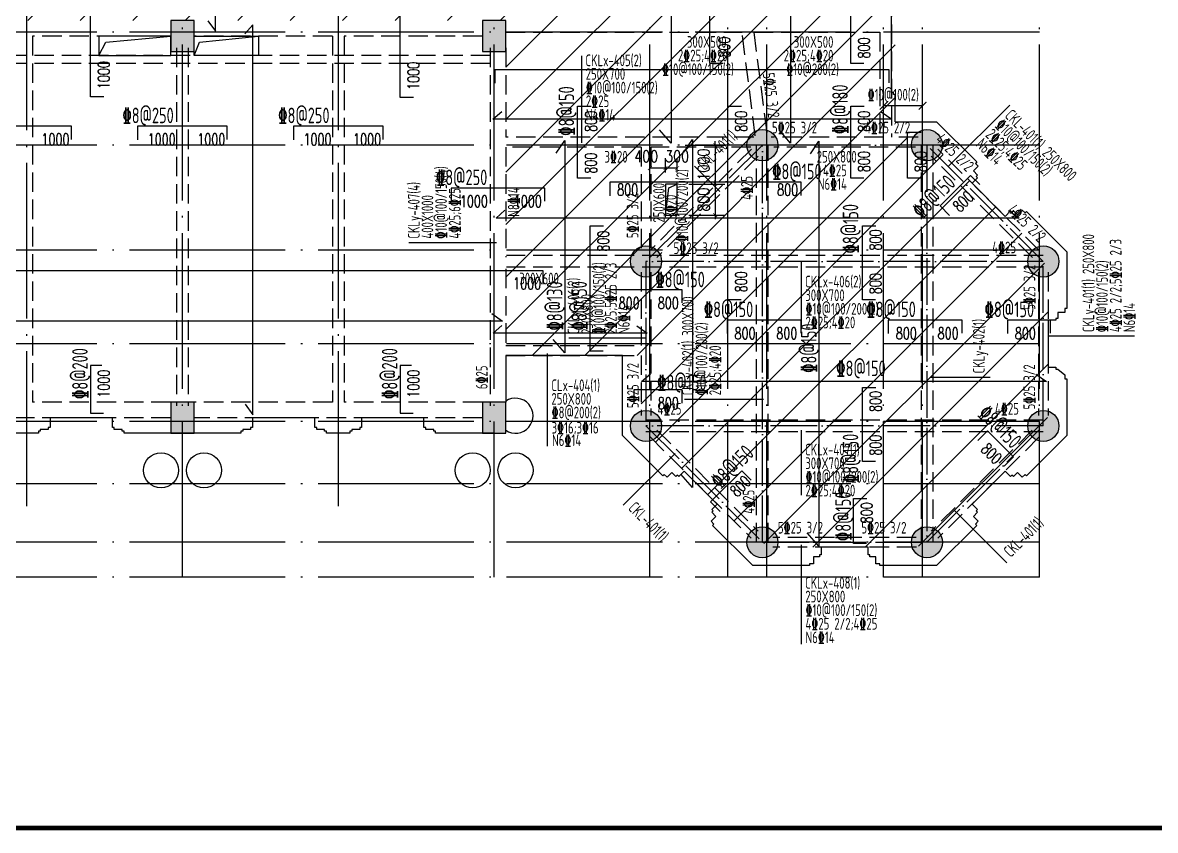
# Model space of a CAD drawing. Header units: millimetres. Extents: x 2998490 to 15040601, y 444546 to 7822218.
# Drawn here: x 14669164 to 14698243, y 7570804 to 7591547 of the extents above; entities that cross this region are included whole.
import ezdxf

# ---------------------------------------------------------------- set-up
doc = ezdxf.new("R2010")
doc.units = ezdxf.units.MM
doc.header["$LTSCALE"] = 2000
doc.linetypes.add('DASH', pattern=[0.35, 0.25, -0.1])
doc.linetypes.add('DOTE', pattern=[2.42, 2, -0.2, 0.02, -0.2])
for name, color, linetype in [('3-AXIS', 3, 'Continuous'), ('3-ban', 84, 'Continuous'), ('3-ban-hatch', 9, 'Continuous'), ('3-ban-rein', 1, 'Continuous'), ('3-ban-TEXT', 7, 'Continuous'), ('3-COLUMN-UP', 2, 'Continuous'), ('3-dote', 43, 'DOTE'), ('3-HATCH', 8, 'Continuous'), ('3-liang-rein-X', 54, 'Continuous'), ('3-liang-rein-Y', 130, 'Continuous'), ('3-liang-R截面-X', 50, 'Continuous'), ('3-liang-R截面-Y', 70, 'Continuous'), ('3-liang-s-1', 44, 'Continuous'), ('3-liang-xu', 120, 'DASH'), ('3-装饰线脚', 7, 'Continuous'), ('DOTE', 9, 'DOTE'), ('图框', 7, 'Continuous')]:
    doc.layers.add(name, color=color, linetype=linetype)
doc.styles.add('DIM_FONT', font='SIMPLEX', dxfattribs={"width": 0.8, "bigfont": 'HZTXT'})
doc.styles.add('TJ1', font='tj-romans1.shx', dxfattribs={"width": 0.8, "bigfont": 'tj-hztxt1.shx'})
doc.styles.add('TSSD_Rein', font='Tssdeng.shx', dxfattribs={"width": 0.7, "bigfont": 'hztxt.shx'})
doc.dimstyles.new('DIMN100', dxfattribs={"dimtxt": 300, "dimasz": 100, "dimexe": 250, "dimexo": 300, "dimgap": 150, "dimtad": 1, "dimdec": 0, "dimzin": 0, "dimdsep": 46, "dimtxsty": 'DIM_FONT', "dimblk": 'ARCHTICK', "dimcen": 0.09, "dimclrt": 7, "dimazin": 2, "dimtfac": 1, "dimtdec": 0, "dimtix": 1, "dimtmove": 2, "dimatfit": 3, "dimldrblk": 'ARCHTICK', "dimfxl": 0, "dimtolj": 1, "dimtzin": 0, "dimarcsym": 0})

# ---------------------------------------------------------------- blocks, each defined once
blk = doc.blocks.new('TJAD_TK_A0')
at = {"layer": '图框', "const_width": 1.2}
blk.add_lwpolyline([(2152, -431.7), (2152, 389.3), (998, 389.3), (998, -431.7)], close=True, dxfattribs=at)
blk = doc.blocks.new('_ArchTick')
at = {"color": 0, "linetype": 'ByBlock', "const_width": 0.15}
blk.add_lwpolyline([(-0.5, -0.5), (0.5, 0.5)], dxfattribs=at)
blk = doc.blocks.new('*D1029')
at = {"layer": '3-ban', "color": 0, "lineweight": -2}
for p, q in [((14685667, 7587702), (14685667, 7588063)), ((14685967, 7587702), (14685967, 7588063)), ((14685967, 7587813), (14685667, 7587813))]:
    blk.add_line(p, q, dxfattribs=at)
at = {"layer": 'Defpoints', "color": 0}
for p in [(14685667, 7587813), (14685667, 7587402), (14685967, 7587402)]:
    blk.add_point(p, dxfattribs=at)
at = {"layer": '3-ban', "color": 0, "lineweight": -2, "xscale": 100, "yscale": 100, "zscale": 100, "rotation": 180}
blk.add_blockref('_ArchTick', (14685667, 7587813), dxfattribs=at)
at = {"layer": '3-ban', "color": 0, "lineweight": -2, "xscale": 100, "yscale": 100, "zscale": 100}
blk.add_blockref('_ArchTick', (14685967, 7587813), dxfattribs=at)
at = {"layer": '3-ban', "color": 7, "insert": (14685965, 7588113), "char_height": 300, "attachment_point": 5, "style": 'DIM_FONT'}
blk.add_mtext('\\A1;300', dxfattribs=at)
blk = doc.blocks.new('*D1030')
at = {"layer": '3-ban', "color": 0, "lineweight": -2}
for p, q in [((14685267, 7587587), (14685267, 7588063)), ((14685667, 7587702), (14685667, 7588063)), ((14685667, 7587813), (14685267, 7587813))]:
    blk.add_line(p, q, dxfattribs=at)
at = {"layer": 'Defpoints', "color": 0}
for p in [(14685267, 7587813), (14685267, 7587287), (14685667, 7587402)]:
    blk.add_point(p, dxfattribs=at)
at = {"layer": '3-ban', "color": 0, "lineweight": -2, "xscale": 100, "yscale": 100, "zscale": 100, "rotation": 180}
blk.add_blockref('_ArchTick', (14685267, 7587813), dxfattribs=at)
at = {"layer": '3-ban', "color": 0, "lineweight": -2, "xscale": 100, "yscale": 100, "zscale": 100}
blk.add_blockref('_ArchTick', (14685667, 7587813), dxfattribs=at)
at = {"layer": '3-ban', "color": 7, "insert": (14685173, 7588113), "char_height": 300, "attachment_point": 5, "style": 'DIM_FONT'}
blk.add_mtext('\\A1;400', dxfattribs=at)
blk = doc.blocks.new('*D1031')
at = {"layer": '3-ban', "color": 0, "lineweight": -2}
for p, q in [((14686173, 7588402), (14687194, 7588402)), ((14686944, 7588402), (14686944, 7588502)), ((14686944, 7588402), (14686944, 7587402)), ((14686267, 7587402), (14687194, 7587402)), ((14686944, 7587402), (14686944, 7587302))]:
    blk.add_line(p, q, dxfattribs=at)
at = {"layer": 'Defpoints', "color": 0}
for p in [(14685873, 7588402), (14685967, 7587402), (14686944, 7587402)]:
    blk.add_point(p, dxfattribs=at)
at = {"layer": '3-ban', "color": 0, "lineweight": -2, "xscale": 100, "yscale": 100, "zscale": 100}
for p, rotation in [((14686944, 7588402), 270), ((14686944, 7587402), 90)]:
    blk.add_blockref('_ArchTick', p, dxfattribs=dict(at, rotation=rotation))
at = {"layer": '3-ban', "color": 7, "insert": (14686644, 7587902), "char_height": 300, "attachment_point": 5, "rotation": 90, "style": 'DIM_FONT'}
blk.add_mtext('\\A1;1000', dxfattribs=at)
blk = doc.blocks.new('*D1032')
at = {"layer": '3-ban', "color": 0, "lineweight": -2}
for p, q in [((14686944, 7587402), (14686944, 7587502)), ((14686267, 7587402), (14687194, 7587402)), ((14686944, 7587402), (14686944, 7586602)), ((14686267, 7586602), (14687194, 7586602)), ((14686944, 7586602), (14686944, 7586502))]:
    blk.add_line(p, q, dxfattribs=at)
at = {"layer": 'Defpoints', "color": 0}
for p in [(14685967, 7587402), (14685967, 7586602), (14686944, 7586602)]:
    blk.add_point(p, dxfattribs=at)
at = {"layer": '3-ban', "color": 0, "lineweight": -2, "xscale": 100, "yscale": 100, "zscale": 100}
for p, rotation in [((14686944, 7587402), 270), ((14686944, 7586602), 90)]:
    blk.add_blockref('_ArchTick', p, dxfattribs=dict(at, rotation=rotation))
at = {"layer": '3-ban', "color": 7, "insert": (14686644, 7587002), "char_height": 300, "attachment_point": 5, "rotation": 90, "style": 'DIM_FONT'}
blk.add_mtext('\\A1;800', dxfattribs=at)
blk = doc.blocks.new('*D1084')
at = {"layer": '3-liang-rein-X', "color": 0, "lineweight": -2}
for p, q in [((14691267, 7589390), (14691267, 7589913)), ((14692267, 7589390), (14692267, 7589913)), ((14692267, 7589413), (14691267, 7589413))]:
    blk.add_line(p, q, dxfattribs=at)
at = {"layer": 'Defpoints', "color": 0}
for p in [(14691267, 7589413), (14691267, 7588790), (14692267, 7588790)]:
    blk.add_point(p, dxfattribs=at)
at = {"layer": '3-liang-rein-X', "color": 0, "lineweight": -2, "xscale": 200, "yscale": 200, "zscale": 200, "rotation": 180}
blk.add_blockref('_ArchTick', (14691267, 7589413), dxfattribs=at)
at = {"layer": '3-liang-rein-X', "color": 0, "lineweight": -2, "xscale": 200, "yscale": 200, "zscale": 200}
blk.add_blockref('_ArchTick', (14692267, 7589413), dxfattribs=at)

msp = doc.modelspace()

# ---------------------------------------------------------------- hatches: boundary and pattern name
at = {"layer": '3-ban-hatch'}
h = msp.add_hatch(dxfattribs=at)
h.set_pattern_fill('ANSI31', color=8, scale=300, style=0)
h.set_pattern_definition([(225, (29074325.8, 15266828), (673.51921, -673.51921), [])])
h.paths.add_polyline_path([(14691566.9, 7595002), (14691566.9, 7588602), (14692155.7, 7588602), (14692660.5, 7588297.4), (14695264, 7585694.7), (14695493.1, 7585140.6), (14695493.1, 7581461.7), (14695262.8, 7580908.1), (14692660.8, 7578306), (14692106.7, 7578077), (14688427.3, 7578077), (14687873.3, 7578306.2), (14685271.6, 7580907.9), (14685041.9, 7581461.7), (14685041.9, 7583002), (14681566.9, 7583002), (14681566.9, 7588602), (14681566.9, 7591302), (14681566.9, 7591602), (14618716.9, 7591602), (14618716.9, 7595002)])
at = {"layer": '3-HATCH'}
for points in [[(14673566.9, 7591602), (14672966.9, 7591602), (14672966.9, 7590802), (14673566.9, 7590802)], [(14681566.9, 7591602), (14680966.9, 7591602), (14680966.9, 7590802), (14681566.9, 7590802)], [(14673566.9, 7581802), (14672966.9, 7581802), (14672966.9, 7581002), (14673566.9, 7581002)], [(14681566.9, 7581802), (14680966.9, 7581802), (14680966.9, 7581002), (14681566.9, 7581002)]]:
    msp.add_hatch(color=256, dxfattribs=at).paths.add_polyline_path(points)
h = msp.add_hatch(color=256, dxfattribs=at)
edge = h.paths.add_edge_path()
edge.add_arc((14688154.1, 7588402), 400, 0, 360)
h = msp.add_hatch(color=256, dxfattribs=at)
edge = h.paths.add_edge_path()
edge.add_arc((14692379.1, 7588402), 400, 0, 360)
h = msp.add_hatch(color=256, dxfattribs=at)
edge = h.paths.add_edge_path()
edge.add_arc((14685166.6, 7585414.5), 400, 0, 360)
h = msp.add_hatch(color=256, dxfattribs=at)
edge = h.paths.add_edge_path()
edge.add_arc((14695366.6, 7585414.5), 400, 0, 360)
h = msp.add_hatch(color=256, dxfattribs=at)
edge = h.paths.add_edge_path()
edge.add_arc((14685166.6, 7581189.5), 400, 0, 360)
h = msp.add_hatch(color=256, dxfattribs=at)
edge = h.paths.add_edge_path()
edge.add_arc((14695366.6, 7581189.5), 400, 0, 360)
h = msp.add_hatch(color=256, dxfattribs=at)
edge = h.paths.add_edge_path()
edge.add_arc((14688154.1, 7578202), 400, 0, 360)
h = msp.add_hatch(color=256, dxfattribs=at)
edge = h.paths.add_edge_path()
edge.add_arc((14692379.1, 7578202), 400, 0, 360)

# ---------------------------------------------------------------- linework, layer by layer
at = {"layer": '3-AXIS', "color": 15, "linetype": 'DOTE'}
for p, q in [((14673266.8, 7577302), (14673266.8, 7607816.5)), ((14681266.8, 7577302), (14681266.8, 7607816.5)), ((14685266.8, 7577302), (14685266.8, 7607816.5)), ((14687266.8, 7577302), (14687266.8, 7607816.5)), ((14688266.4, 7577302), (14688266.4, 7607816.5)), ((14691266.8, 7577302), (14691266.8, 7607816.5)), ((14692267.3, 7577302), (14692267.3, 7607816.5)), ((14695266.8, 7577302), (14695266.8, 7607816.5)), ((14695266.8, 7591302), (14614408.5, 7591302)), ((14695266.8, 7588402), (14614408.5, 7588402)), ((14695266.8, 7585702), (14614408.5, 7585702)), ((14695266.8, 7583302), (14614408.5, 7583302)), ((14695266.8, 7581302), (14614408.5, 7581302)), ((14695266.8, 7579702), (14614408.5, 7579702)), ((14695266.8, 7578202), (14614408.5, 7578202)), ((14695266.8, 7577302), (14614408.5, 7577302))]:
    msp.add_line(p, q, dxfattribs=at)
at = {"layer": '3-ban-rein'}
for points in [[(14673918.5, 7591597.8), (14674112, 7591324.1), (14674112, 7595281.4), (14673908.9, 7595052)], [(14687144.5, 7590502), (14686806.5, 7590502), (14686806.5, 7595262.4), (14687152.6, 7595262.4)], [(14690762.2, 7590502), (14690424.2, 7590502), (14690424.2, 7595262.4), (14690770.3, 7595262.4)], [(14685590.6, 7594930.4), (14685808.6, 7595256), (14685808.6, 7588452), (14685511.1, 7588794.1)], [(14688661.2, 7594930.4), (14688879.2, 7595256), (14688879.2, 7588452), (14688581.7, 7588794.1)], [(14671245.3, 7589643.7), (14670907.3, 7589643.7), (14670907.3, 7592602), (14671253.3, 7592602)], [(14679195.3, 7589626.3), (14678857.3, 7589626.3), (14678857.3, 7592602), (14679203.3, 7592602)], [(14674879.1, 7581747.9), (14675072.5, 7581474.3), (14675072.5, 7591492.3), (14674869.4, 7591262.9)], [(14691410.6, 7589997.2), (14691410.6, 7590335.2), (14681288.2, 7590335.2), (14681288.2, 7589989.1)], [(14691204.9, 7589257.8), (14691478.5, 7589064.4), (14681233.3, 7589064.4), (14681462.6, 7589267.5)], [(14683749.8, 7587552), (14683411.9, 7587552), (14683411.9, 7589402), (14683757.9, 7589402)], [(14687607.3, 7584425), (14687269.3, 7584425), (14687269.3, 7589402), (14687615.3, 7589402)], [(14690762.2, 7587552), (14690424.2, 7587552), (14690424.2, 7589402), (14690770.3, 7589402)], [(14670416.8, 7588549.4), (14670416.8, 7588887.3), (14668116.8, 7588887.3), (14668116.8, 7588541.3)], [(14674416.8, 7588549.4), (14674416.8, 7588887.3), (14672116.8, 7588887.3), (14672116.8, 7588541.3)], [(14678416.8, 7588549.4), (14678416.8, 7588887.3), (14676116.8, 7588887.3), (14676116.8, 7588541.3)], [(14692219.9, 7587552), (14691881.9, 7587552), (14691881.9, 7588733.8), (14692227.9, 7588733.8)], [(14682863.9, 7588196.5), (14683081.9, 7588522.1), (14683081.9, 7583064.3), (14682784.4, 7583406.5)], [(14686141.7, 7588216.7), (14686359.7, 7588542.3), (14686359.7, 7579610.5), (14686062.2, 7579952.6)], [(14689387.8, 7588176.4), (14689605.8, 7588501.9), (14689605.8, 7578102), (14689308.2, 7578444.1)], [(14689146.5, 7587110), (14689146.5, 7587448), (14684241.8, 7587448), (14684241.8, 7587102)], [(14693738.4, 7587386.4), (14693499.5, 7587625.3), (14692715.7, 7586841.5), (14692960.4, 7586596.9)], [(14682566.8, 7586959.3), (14682566.8, 7587297.3), (14680166.8, 7587297.3), (14680166.8, 7586951.3)], [(14694476.3, 7586719.1), (14694749.9, 7586525.7), (14681317.6, 7586525.7), (14681546.9, 7586728.8)], [(14684070.3, 7583114.3), (14683732.4, 7583114.3), (14683732.4, 7586325), (14684078.4, 7586325)], [(14691059.2, 7584425), (14690721.2, 7584425), (14690721.2, 7586325), (14691067.2, 7586325)], [(14682530.9, 7584833.4), (14682530.9, 7585171.4), (14618819.5, 7585171.4), (14618819.5, 7584825.4)], [(14686091.8, 7584349.3), (14686091.8, 7584687.3), (14684241.8, 7584687.3), (14684241.8, 7584341.3)], [(14681204.9, 7584076.7), (14681478.5, 7583883.3), (14618817.4, 7583883.3), (14619046.8, 7584086.4)], [(14684927.2, 7583762.2), (14685200.9, 7583568.7), (14681240.2, 7583568.7), (14681469.6, 7583771.8)], [(14689146.5, 7583569.2), (14689146.5, 7583907.2), (14687246.5, 7583907.2), (14687246.5, 7583561.2)], [(14693287.2, 7583569.2), (14693287.2, 7583907.2), (14691387.2, 7583907.2), (14691387.2, 7583561.2)], [(14695554.8, 7583569.2), (14695554.8, 7583907.2), (14694443, 7583907.2), (14694443, 7583561.2)], [(14671199.4, 7582745), (14670907.3, 7582745), (14670907.3, 7581519), (14671236.6, 7581519)], [(14679149.4, 7582745), (14678857.3, 7582745), (14678857.3, 7581519), (14679186.6, 7581519)], [(14695177.4, 7582521), (14695451, 7582327.6), (14685052.7, 7582327.6), (14685282.1, 7582530.7)], [(14691059.2, 7580278.9), (14690721.2, 7580278.9), (14690721.2, 7582178.9), (14691067.2, 7582178.9)], [(14686091.8, 7581775.3), (14686091.8, 7582113.3), (14684854.4, 7582113.3), (14684854.4, 7581767.2)], [(14694362.6, 7580158.2), (14694601.6, 7580397.1), (14693934.2, 7581064.5), (14693689.6, 7580819.8)], [(14687864.6, 7579801), (14687625.6, 7580040), (14686822.5, 7579236.9), (14687067.2, 7578992.3)], [(14690829.5, 7578170.8), (14690491.6, 7578170.8), (14690491.6, 7579328.6), (14690837.6, 7579328.6)]]:
    msp.add_lwpolyline(points, dxfattribs=at)
at = {"layer": '3-COLUMN-UP'}
for points in [[(14673566.9, 7591602), (14672966.9, 7591602), (14672966.9, 7590802), (14673566.9, 7590802)], [(14681566.9, 7591602), (14680966.9, 7591602), (14680966.9, 7590802), (14681566.9, 7590802)], [(14673566.9, 7581802), (14672966.9, 7581802), (14672966.9, 7581002), (14673566.9, 7581002)], [(14681566.9, 7581802), (14680966.9, 7581802), (14680966.9, 7581002), (14681566.9, 7581002)]]:
    msp.add_lwpolyline(points, close=True, dxfattribs=at)
for centre in [(14688154.1, 7588402), (14692379.1, 7588402), (14685166.6, 7585414.5), (14695366.6, 7585414.5), (14685166.6, 7581189.5), (14695366.6, 7581189.5), (14688154.1, 7578202), (14692379.1, 7578202)]:
    msp.add_circle(centre, 400, dxfattribs=at)
at = {"layer": '3-dote'}
for p, q in [((14669266.8, 7607307.2), (14669266.8, 7579125.6)), ((14677266.8, 7607307.2), (14677266.8, 7579125.6))]:
    msp.add_line(p, q, dxfattribs=at)
at = {"layer": '3-liang-R截面-X'}
for p, q in [((14683509.8, 7590696.3), (14683509.8, 7588457.9)), ((14689147.7, 7585400.9), (14689147.7, 7583676.6)), ((14682629.8, 7583052.9), (14682629.8, 7580666.8)), ((14689147.7, 7581078.9), (14689147.7, 7579416)), ((14689147.7, 7578139.3), (14689147.7, 7575583.4))]:
    msp.add_line(p, q, dxfattribs=at)
at = {"layer": '3-liang-R截面-Y'}
for p, q in [((14694503.4, 7589426.7), (14692926.6, 7587849.9)), ((14686408.5, 7587862.9), (14687060.6, 7587210.8)), ((14681328.3, 7585896.3), (14679081.6, 7585896.3)), ((14685167.2, 7583445.5), (14683188.4, 7583445.5)), ((14697708.4, 7583494.8), (14695478.5, 7583494.8)), ((14694002.6, 7582433.4), (14692472.6, 7582433.4)), ((14688179.9, 7581872.9), (14686152, 7581872.9)), ((14685913.2, 7580483.4), (14684583.9, 7579154.1)), ((14693097.7, 7579005.7), (14694427, 7577676.4))]:
    msp.add_line(p, q, dxfattribs=at)
at = {"layer": '3-liang-s-1'}
for points in [[(14691566.8, 7589002), (14691566.8, 7589702), (14691516.8, 7589702), (14691516.8, 7589752), (14691466.8, 7589752), (14691466.8, 7593852)], [(14671116.8, 7590702), (14671301.7, 7591048.4), (14672966.8, 7591202)], [(14673566.9, 7590702), (14673705.8, 7591043.1), (14675216.8, 7591202)], [(14691566.8, 7589002), (14692627.6, 7589002), (14693660.7, 7587968.9), (14693625.4, 7587933.5), (14693696.1, 7587862.8), (14693572.3, 7587739.1), (14693678.4, 7587633), (14693643, 7587597.7), (14693678.4, 7587562.3), (14693537, 7587420.9), (14694385.5, 7586572.4), (14694526.9, 7586713.8), (14694562.3, 7586678.4), (14694597.6, 7586713.8), (14694703.7, 7586607.7), (14694827.4, 7586731.5), (14694898.2, 7586660.7), (14694933.5, 7586696.1), (14695966.6, 7585663), (14695966.6, 7584202), (14695916.6, 7584202), (14695916.6, 7584102), (14695741.6, 7584102), (14695741.6, 7583952), (14695691.6, 7583952), (14695691.6, 7583902), (14695491.6, 7583902), (14695491.6, 7582702), (14695691.6, 7582702), (14695691.6, 7582652), (14695741.6, 7582652), (14695916.6, 7582502), (14695916.6, 7582402), (14695966.6, 7582402), (14695966.6, 7580941), (14694933.5, 7579907.9), (14694898.2, 7579943.2), (14694827.4, 7579872.5), (14694703.7, 7579996.3), (14694597.6, 7579890.2), (14694562.3, 7579925.5), (14694526.9, 7579890.2), (14694385.5, 7580031.6), (14693537, 7579183.1), (14693678.4, 7579041.7), (14693643, 7579006.3), (14693678.4, 7578971), (14693572.3, 7578864.9), (14693696.1, 7578741.1), (14693625.4, 7578670.4), (14693660.7, 7578635.1), (14692627.6, 7577602), (14691166.6, 7577602), (14691166.6, 7577652), (14691066.6, 7577652), (14691066.6, 7577827), (14690916.6, 7577827), (14690916.6, 7577877), (14690866.6, 7577877), (14690866.6, 7578077), (14689666.6, 7578077), (14689666.6, 7577877), (14689616.6, 7577877), (14689616.6, 7577827), (14689466.6, 7577827), (14689466.6, 7577652), (14689366.6, 7577652), (14689366.6, 7577602), (14687905.6, 7577602), (14686872.5, 7578635.1), (14686907.9, 7578670.4), (14686837.1, 7578741.1), (14686960.9, 7578864.9), (14686854.8, 7578971), (14686890.2, 7579006.3), (14686854.8, 7579041.7), (14686996.2, 7579183.1), (14686147.7, 7580031.6), (14686006.3, 7579890.2), (14685970.9, 7579925.5), (14685935.6, 7579890.2), (14685829.5, 7579996.3), (14685705.8, 7579872.5), (14685635.1, 7579943.2), (14685599.7, 7579907.9), (14684566.6, 7580941), (14684566.6, 7583002), (14681566.8, 7583002), (14681566.8, 7581802)], [(14685666.8, 7586602), (14685750.1, 7587304.3), (14685966.8, 7587402)], [(14673266.8, 7581002), (14671766.8, 7581002), (14671766.8, 7581052), (14671716.8, 7581052), (14671716.8, 7581102), (14671516.8, 7581102), (14671516.8, 7581152), (14671466.8, 7581152), (14671466.8, 7581402), (14669866.8, 7581402), (14669866.8, 7581152), (14669816.8, 7581152), (14669816.8, 7581102), (14669616.8, 7581102), (14669616.8, 7581052), (14669566.8, 7581052), (14669566.8, 7581002), (14668966.8, 7581002)], [(14681266.8, 7581002), (14679766.8, 7581002), (14679766.8, 7581052), (14679716.8, 7581052), (14679716.8, 7581102), (14679516.8, 7581102), (14679516.8, 7581152), (14679466.8, 7581152), (14679466.8, 7581402), (14677866.8, 7581402), (14677866.8, 7581152), (14677816.8, 7581152), (14677816.8, 7581102), (14677616.8, 7581102), (14677616.8, 7581052), (14677566.8, 7581052), (14677566.8, 7581002), (14676966.8, 7581002), (14676966.8, 7581052), (14676916.8, 7581052), (14676916.8, 7581102), (14676716.8, 7581102), (14676716.8, 7581152), (14676666.8, 7581152), (14676666.8, 7581402), (14675066.8, 7581402), (14675066.8, 7581152), (14675016.8, 7581152), (14675016.8, 7581102), (14674816.8, 7581101.7), (14674816.8, 7581052), (14674766.8, 7581052), (14674766.8, 7581002), (14673266.8, 7581002)]]:
    msp.add_lwpolyline(points, dxfattribs=at)
for points in [[(14671116.8, 7590702), (14672966.8, 7590702), (14672966.8, 7591202), (14671116.8, 7591202)], [(14673566.9, 7591202), (14675216.8, 7591202), (14675216.8, 7590702), (14673566.9, 7590702)], [(14685666.8, 7586602), (14685966.8, 7586602), (14685966.8, 7587402), (14685666.8, 7587402)]]:
    msp.add_lwpolyline(points, close=True, dxfattribs=at)
at = {"layer": '3-liang-xu'}
for p, q in [((14691466.8, 7595002), (14691466.8, 7588602)), ((14672966.9, 7591202), (14669416.9, 7591202)), ((14669416.9, 7591202), (14669416.9, 7581802)), ((14677116.9, 7591202), (14673566.9, 7591202)), ((14677116.9, 7591202), (14677116.9, 7581802)), ((14680966.9, 7591202), (14677416.9, 7591202)), ((14677416.9, 7591202), (14677416.9, 7581802)), ((14681566.9, 7591302), (14687632.8, 7591302)), ((14687972.6, 7588640.7), (14687632.8, 7591302)), ((14687935.2, 7591302), (14688270.2, 7588678.7)), ((14687935.2, 7591302), (14691166.8, 7591302)), ((14691166.8, 7591302), (14691166.8, 7588602)), ((14673116.9, 7590902), (14673116.9, 7581702)), ((14673416.9, 7590902), (14673416.9, 7581702)), ((14681166.9, 7590902), (14681166.9, 7581702)), ((14681566.9, 7590902), (14681566.9, 7588602)), ((14681166.9, 7590702), (14619016.9, 7590702)), ((14681166.9, 7590502), (14619016.9, 7590502)), ((14687930.7, 7588602), (14681566.9, 7588602)), ((14691266.9, 7588602), (14688377.9, 7588602)), ((14692155.7, 7588602), (14691566.9, 7588602)), ((14681566.9, 7588352), (14681566.9, 7585525)), ((14685041.9, 7588352), (14681566.9, 7588352)), ((14685041.9, 7588352), (14685041.9, 7585686)), ((14685291.9, 7588352), (14685291.9, 7585715.9)), ((14687858.5, 7588352), (14685291.9, 7588352)), ((14687873.2, 7588297.2), (14685291.9, 7585715.9)), ((14688004.1, 7578202), (14688004.9, 7588401.4)), ((14688304.1, 7578202), (14688304.9, 7588401.3)), ((14692083.5, 7588352), (14688450.1, 7588352)), ((14692229.1, 7588402), (14692229.1, 7578202)), ((14692529.1, 7588402), (14692529.1, 7578202)), ((14695264, 7585694.7), (14692660.5, 7588297.4)), ((14688050.2, 7588120.6), (14685447.9, 7585518.3)), ((14695087, 7585518.1), (14692487.2, 7588117.2)), ((14695366.6, 7585564.5), (14681581.4, 7585564.5)), ((14681566.9, 7585225), (14681566.9, 7583252)), ((14695366.6, 7585264.5), (14681581.4, 7585264.5)), ((14685041.9, 7585140.6), (14685041.9, 7583252)), ((14685291.9, 7585140.6), (14685291.9, 7581461.7)), ((14695243.1, 7585140.6), (14695243.1, 7581461.7)), ((14695493.1, 7585140.6), (14695493.1, 7581461.7)), ((14681566.9, 7583252), (14685041.9, 7583252)), ((14681566.9, 7583002), (14681566.9, 7581702)), ((14681566.9, 7583002), (14685041.9, 7583002)), ((14685041.9, 7583002), (14685041.9, 7581461.7)), ((14672966.9, 7581802), (14669416.9, 7581802)), ((14677116.9, 7581802), (14673566.9, 7581802)), ((14680966.9, 7581802), (14677416.9, 7581802)), ((14672966.9, 7581402), (14665566.9, 7581402)), ((14680966.9, 7581402), (14673566.9, 7581402)), ((14695366.6, 7581339.5), (14685166.6, 7581339.5)), ((14695366.6, 7581039.5), (14685166.6, 7581039.5)), ((14685448.2, 7581084.8), (14688048.9, 7578484.2)), ((14695080.1, 7581078.9), (14692484.3, 7578483.1)), ((14685271.6, 7580907.9), (14687870.5, 7578309)), ((14695262.8, 7580908.1), (14692660.8, 7578306)), ((14692106.6, 7578327), (14688423.5, 7578327)), ((14692106.7, 7578077), (14688423.5, 7578077))]:
    msp.add_line(p, q, dxfattribs=at)
at = {"layer": '3-装饰线脚'}
for centre in [(14672716.8, 7580052), (14673816.8, 7580052), (14680716.8, 7580052), (14681816.8, 7580052)]:
    msp.add_circle(centre, 450, dxfattribs=at)
msp.add_arc((14681816.8, 7581452), 450, 236.25101, 123.74899, dxfattribs=at)
at = {"layer": 'DOTE', "ltscale": 0.3}
for p, q in [((14688154.1, 7578202), (14688154.9, 7588401.3)), ((14692379.1, 7588402), (14692379.1, 7578202)), ((14695366.6, 7585414.5), (14685166.6, 7585414.5)), ((14695366.6, 7581189.5), (14685166.6, 7581189.5))]:
    msp.add_line(p, q, dxfattribs=at)
msp.add_lwpolyline([(14685166.6, 7585414.5), (14685166.6, 7581189.5), (14688154.1, 7578202), (14692379.1, 7578202), (14695366.6, 7581189.5), (14695366.6, 7585414.5), (14692379.1, 7588402), (14688154.1, 7588402)], close=True, dxfattribs=at)

# ---------------------------------------------------------------- block references
at = {"layer": '图框', "xscale": 100, "yscale": 100, "zscale": 100}
msp.add_blockref('TJAD_TK_A0', (14504849.7, 7614033.9), dxfattribs=at)

# ---------------------------------------------------------------- texts
at = {"layer": '3-ban', "style": 'TSSD_Rein', "width": 0.7}
for s, rotation, p in [('%%1328@150', 89.99419, (14683321.9, 7588642.7, -5065)), ('%%1328@180', 89.99419, (14690347.2, 7588680.6, -5065)), ('%%1328@250', 0.00581, (14671724.3, 7588964.2, -5065)), ('%%1328@250', 0.00581, (14675724.3, 7588964.2, -5065)), ('%%1328@250', 0.00581, (14679774.3, 7587374.2, -5065)), ('%%1328@150', 0.00581, (14688404.1, 7587524.9, -5065)), ('%%1328@150', 45, (14692245.4, 7586492.1)), ('%%1328@150', 89.99419, (14690616.8, 7585619.5)), ('%%1328@150', 0.00581, (14685406.7, 7584750.9, -5065)), ('%%1328@130', 89.99419, (14683020.2, 7583638.7, -5065)), ('%%1328@150', 89.99419, (14683650.8, 7583638.7, -5065)), ('%%1328@150', 0.00581, (14686649.7, 7583984.1, -5065)), ('%%1328@150', 0.00581, (14690823.3, 7583984.1, -5065)), ('%%1328@150', 359.99419, (14693859.4, 7583982.7, -5065)), ('%%1328@150', 89.99419, (14689544.3, 7582551.6, -5065)), ('%%1328@200', 90.00581, (14670835.1, 7581881.1, -5065)), ('%%1328@200', 90.00581, (14678785.1, 7581881.1, -5065)), ('%%1328@150', 359.99419, (14690049.4, 7582468.7, -5065)), ('%%1328@150', 359.99419, (14685451.6, 7582104.2, -5065)), ('%%1328@150', 315, (14693663.8, 7581476.9)), ('%%1328@150', 89.99419, (14690616.8, 7579719.3)), ('%%1328@150', 45, (14687069.1, 7579554.3)), ('%%1328@150', 89.99419, (14690427.4, 7578233.6))]:
    msp.add_text(s, height=400, rotation=rotation, dxfattribs=at).set_placement(p)
at = {"layer": '3-ban-TEXT', "style": 'TJ1', "width": 0.7}
for s, rotation, p in [('800', 90, (14687327.1, 7590648.6)), ('800', 90, (14690914.1, 7590627.5)), ('1000', 90, (14671397.2, 7589840.6)), ('1000', 90, (14679347.2, 7589823.2)), ('800', 90, (14683901.8, 7588741.4)), ('800', 90, (14687759.2, 7588741.4)), ('800', 90, (14690914.1, 7588741.4)), ('800', 90, (14683901.8, 7587668)), ('800', 90, (14690914.1, 7587707.5)), ('800', 90, (14692371.8, 7587707.5)), ('800', 45, (14693225.2, 7586658.1)), ('800', 90, (14684222.3, 7585664.5)), ('800', 90, (14691211.1, 7585694.9)), ('800', 90, (14687759.2, 7584620.7)), ('800', 90, (14691211.1, 7584571.9)), ('1000', 90, (14671397.2, 7581914.9)), ('1000', 90, (14679347.2, 7581914.9)), ('800', 90, (14691211.1, 7581548.8)), ('800', 90, (14691211.1, 7580425.9)), ('800', 315, (14693741.5, 7580564.4)), ('800', 45, (14687503.5, 7579346.9)), ('800', 90, (14690981.4, 7578689.5))]:
    msp.add_text(s, height=300, rotation=rotation, dxfattribs=at).set_placement(p)
for s, p in [('1000', (14669646.5, 7588397.4)), ('1000', (14672373.5, 7588397.4)), ('1000', (14673646.5, 7588397.4)), ('1000', (14676373.5, 7588397.4)), ('1000', (14677646.5, 7588397.4)), ('800', (14684425.6, 7587104.6)), ('800', (14688532.8, 7587104.6)), ('1000', (14680389, 7586807.4)), ('1000', (14681772.3, 7586807.4)), ('1000', (14681755.6, 7584700.6)), ('800', (14684463.8, 7584197.4)), ('800', (14685468.2, 7584197.4)), ('800', (14687440.5, 7583417.3)), ('800', (14688512.1, 7583417.3)), ('800', (14691581.1, 7583417.3)), ('800', (14692652.7, 7583417.3)), ('800', (14694637, 7583417.3)), ('800', (14685468.2, 7581623.4))]:
    msp.add_text(s, height=300, dxfattribs=at).set_placement(p)
at = {"layer": '3-liang-rein-X', "style": 'TSSD_Rein', "width": 0.7}
for s, p in [('2%%13225;4%%13220', (14685984.9, 7590552)), ('2%%13225;4%%13220', (14688700.7, 7590550)), ('%%13210@100/150(2)', (14685579.7, 7590202)), ('%%13210@200(2)', (14688768.3, 7590200)), ('%%13210@100/150(2)', (14683622.6, 7589728.7)), ('%%13210@100(2)', (14690857.1, 7589547.2)), ('2%%13225', (14683622.6, 7589378.7)), ('N4%%13214', (14683622.6, 7589028.7)), ('5%%13225 3/2', (14688400.8, 7588702)), ('4%%13225 2/2', (14690790.3, 7588702)), ('3%%13220', (14684100.5, 7587952)), ('4%%13225', (14689709.7, 7587602)), ('N6%%13214', (14689576.7, 7587252)), ('5%%13225 3/2', (14685875.7, 7585605.8)), ('4%%13225', (14694054.1, 7585625)), ('%%13210@100/200(2)', (14689260.5, 7584047.4)), ('2%%13225;4%%13220', (14689260.5, 7583697.4)), ('%%1328@200(2)', (14682742.6, 7581385.2)), ('4%%13225', (14685463.6, 7581478.9)), ('4%%13225', (14694126.7, 7581478.9)), ('3%%13216;3%%13216', (14682742.6, 7580993.3)), ('N6%%13214', (14682754.4, 7580673.5)), ('%%13210@100/200(2)', (14689260.5, 7579731.7)), ('2%%13225;4%%13220', (14689260.5, 7579381.7)), ('5%%13225 3/2', (14688553.4, 7578427)), ('5%%13225 3/2', (14690695.9, 7578427)), ('%%13210@100/150(2)', (14689260.5, 7576309.3)), ('4%%13225 2/2;4%%13225', (14689260.5, 7575959.4)), ('N6%%13214', (14689260.5, 7575609.4))]:
    msp.add_text(s, height=300, dxfattribs=at).set_placement(p)
at = {"layer": '3-liang-rein-Y', "style": 'TSSD_Rein', "width": 0.7}
for s, rotation, p in [('5%%13225 3/2', 277, (14688163.3, 7590237.6)), ('%%13210@100/150(2)', 315, (14694110.6, 7588886.6)), ('4%%13225 2/2', 315, (14692580.9, 7588518)), ('N6%%13214', 315, (14693615.6, 7588391.6)), ('2%%13225;4%%13225', 315, (14693863.1, 7588639.1)), ('%%13210@100/150(4)', 90, (14680056, 7586000.5)), ('%%13210@100/200(2)', 90, (14686244.7, 7585913.3)), ('4%%13225', 90, (14687904.4, 7586996.1)), ('4%%13225;6%%13225', 90, (14680406, 7586000.5)), ('N8%%13214', 90, (14681921.2, 7586562.1)), ('5%%13225 3/2', 90, (14684972.9, 7586011.5)), ('3%%13220', 90, (14685952.5, 7586533.8)), ('4%%13225 2/2', 315, (14694431.5, 7586702.2)), ('4%%13225 2/2;5%%13225 2/3', 90, (14697373.7, 7583599)), ('%%13210@100/150(2)', 90, (14684106.3, 7583549.7)), ('%%13210@100/150(2)', 90, (14697023.7, 7583599)), ('2%%13225;5%%13225 2/3', 90, (14684412.2, 7583549.7)), ('5%%13225 3/2', 90, (14695160.4, 7584171)), ('N6%%13214', 90, (14684747.5, 7583549.7)), ('N6%%13214', 90, (14697723.7, 7583599)), ('%%13210@100/200(2)', 90, (14686741.4, 7581977.1)), ('2%%13225;4%%13220', 90, (14687091.4, 7581977.1)), ('5%%13225 3/2', 90, (14684980.9, 7581649.1)), ('5%%13225 3/2', 90, (14695155.8, 7581613.7)), ('6%%13225', 90, (14681099.5, 7582133.5)), ('4%%13225', 90, (14687951.4, 7578934.9))]:
    msp.add_text(s, height=300, rotation=rotation, dxfattribs=at).set_placement(p)
at = {"layer": '3-liang-R截面-X', "style": 'TSSD_Rein', "width": 0.7}
for s, p in [('300X500', (14686218, 7590902)), ('300X500', (14688961.5, 7590900)), ('CKLx-405(2)', (14683613, 7590428.7)), ('250X700', (14683617.8, 7590078.7)), ('250X800', (14689549.5, 7587952)), ('300X600', (14681914.5, 7584825)), ('CKLx-406(2)', (14689250.9, 7584747.3)), ('300X700', (14689255.7, 7584397.4)), ('CLx-404(1)', (14682737.8, 7582085.2)), ('250X800', (14682737.8, 7581735.2)), ('CKLx-407(1)', (14689250.9, 7580431.7)), ('300X700', (14689255.7, 7580081.7)), ('CKLx-408(1)', (14689250.9, 7577009.3)), ('250X800', (14689255.7, 7576659.3))]:
    msp.add_text(s, height=300, dxfattribs=at).set_placement(p)
at = {"layer": '3-liang-R截面-Y', "style": 'TSSD_Rein', "width": 0.7}
for s, rotation, p in [('CKL-401(1) 250X800', 315, (14694358.1, 7589134)), ('CKL-401(1)', 45, (14686668.4, 7587730.6)), ('CKLy-407(4)', 90, (14679356, 7586000.5)), ('250X600', 90, (14685649.3, 7586410.4)), ('400X1000', 90, (14679706, 7586000.5)), ('CKLy-401(1) 250X800', 90, (14696673.7, 7583599)), ('CKLy-406(2)', 90, (14683455.4, 7583549.7)), ('250X800', 90, (14683805.4, 7583549.7)), ('CKLy-402(1) 300X700', 90, (14686391.4, 7581977.1)), ('CKLy-402(1)', 90, (14693860.5, 7582537.6)), ('CKL-401(1)', 315, (14684691.3, 7579055.9)), ('CKL-401(1)', 45, (14694531.7, 7577797.3))]:
    msp.add_text(s, height=300, rotation=rotation, dxfattribs=at).set_placement(p)

# ---------------------------------------------------------------- dimensions: what is measured, and where the dimension line sits
at = {"layer": '3-ban'}
for base, p1, p2, picture, middle in [((14685266.8, 7587812.5), (14685666.8, 7587402), (14685266.8, 7587286.8), '*D1030', (14685172.6, 7588112.5)), ((14685666.8, 7587812.5), (14685966.8, 7587402), (14685666.8, 7587402), '*D1029', (14685964.7, 7588112.5))]:
    dim = msp.add_linear_dim(base=base, p1=p1, p2=p2, dimstyle='DIMN100', dxfattribs=at)
    dim.commit()
    dim.dimension.update_dxf_attribs({"geometry": picture, "text_midpoint": middle, "dimtype": 160})
for base, p1, p2, picture, middle in [((14686944, 7587402), (14685873.2, 7588402), (14685966.8, 7587402), '*D1031', (14686644, 7587902)), ((14686944, 7586602), (14685966.8, 7587402), (14685966.8, 7586602), '*D1032', (14686644, 7587002))]:
    dim = msp.add_linear_dim(base=base, p1=p1, p2=p2, angle=90, dimstyle='DIMN100', dxfattribs=at)
    dim.commit()
    dim.dimension.update_dxf_attribs({"geometry": picture, "text_midpoint": middle})
at = {"layer": '3-liang-rein-X'}
dim = msp.add_linear_dim(base=(14691266.8, 7589412.8), p1=(14692267.3, 7588790), p2=(14691266.8, 7588790), angle=180, text=' ', dimstyle='DIMN100', override={"dimscale": 2}, dxfattribs=at)
dim.commit()
dim.dimension.update_dxf_attribs({"geometry": '*D1084', "text_midpoint": (14691767.1, 7589412.8)})

doc.saveas('drawing.dxf')
